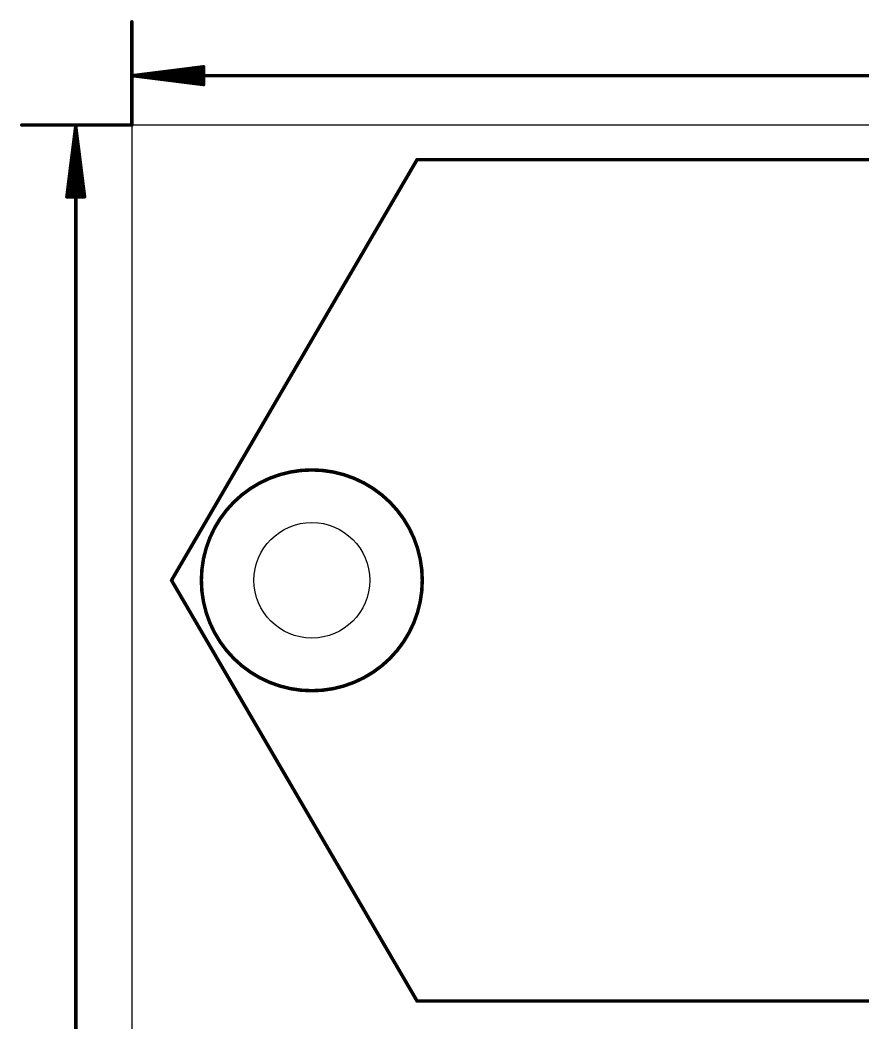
# Model space of a CAD drawing. Extents: x -4 to 88, y -32 to 116.
# Drawn here: x -4.05 to 26.47, y 78.96 to 115.3 of the extents above; entities that cross this region are included whole.
import ezdxf

# ---------------------------------------------------------------- set-up
doc = ezdxf.new("R2010")
doc.units = 0
for name, color, linetype in [('20', 178, 'CONTINUOUS'), ('21', 250, 'CONTINUOUS'), ('22', 250, 'CONTINUOUS'), ('48', 250, 'CONTINUOUS')]:
    doc.layers.add(name, color=color, linetype=linetype)

msp = doc.modelspace()

# ---------------------------------------------------------------- linework, layer by layer
at = {"layer": '20'}
for p, q in [((87.808, 111.496), (0, 111.496)), ((0, 111.496), (0, -31.75))]:
    msp.add_line(p, q, dxfattribs=at)
msp.add_circle((6.5177, 95), 2.0955, dxfattribs=at)
at = {"layer": '21', "const_width": 0.127}
msp.add_lwpolyline([(6.5177, 91, 1), (6.5177, 99, 1), (6.5177, 91)], format="xyb", dxfattribs=at)
at = {"layer": '22', "const_width": 0.127}
for points in [[(10.3277, 110.24), (1.4377, 95)], [(10.3277, 110.24), (57.2923, 110.24)], [(10.3277, 79.76), (1.4377, 95)], [(10.3277, 79.76), (57.2923, 79.76)]]:
    msp.add_lwpolyline(points, dxfattribs=at)
at = {"layer": '22'}
for points, const_width in [([(10.3277, 110.2718, 1), (10.3277, 110.2083)], 0.0635), ([(10.3551, 110.224, 1), (10.3003, 110.256)], 0.0635), ([(6.5177, 91, 1), (6.5177, 99, 1), (6.5177, 91)], 0.127), ([(1.4651, 95.016, 1), (1.4103, 94.984)], 0.0635), ([(1.4103, 95.016, 1), (1.4651, 94.984)], 0.0635), ([(10.3277, 79.7918, 1), (10.3277, 79.7283)], 0.0635), ([(10.3003, 79.744, 1), (10.3551, 79.776)], 0.0635)]:
    msp.add_lwpolyline(points, format="xyb", dxfattribs=dict(at, const_width=const_width))
at = {"layer": '48', "const_width": 0.13}
for points in [[(0, 111.496), (0, 115.234)], [(0.065, 113.284), (2.6, 113.6032)], [(0.065, 113.284), (2.6, 113.544)], [(0.065, 113.284), (2.6, 113.414)], [(2.6, 113.6032), (2.6, 112.9648)], [(0.065, 113.284), (87.743, 113.284)], [(2.6, 112.9648), (0.065, 113.284)], [(2.6, 113.154), (0.065, 113.284)], [(2.6, 113.024), (0.065, 113.284)], [(0, 111.496), (-3.982, 111.496)], [(-2.032, 111.431), (-2.3512, 108.896)], [(-2.032, 111.431), (-2.292, 108.896)], [(-2.032, 111.431), (-2.162, 108.896)], [(-2.032, 111.431), (-2.032, -31.685)], [(-1.7128, 108.896), (-2.032, 111.431)], [(-1.902, 108.896), (-2.032, 111.431)], [(-1.772, 108.896), (-2.032, 111.431)], [(-2.3512, 108.896), (-1.7128, 108.896)]]:
    msp.add_lwpolyline(points, dxfattribs=at)
at = {"layer": '48', "const_width": 0.065}
for points in [[(0.0325, 115.234, 1), (-0.0325, 115.234)], [(2.6325, 113.6032, 1), (2.5675, 113.6032)], [(2.6041, 113.571, 1), (2.5959, 113.6355)], [(2.6033, 113.5117, 1), (2.5967, 113.5763)], [(2.6017, 113.3815, 1), (2.5983, 113.4465)], [(0.065, 113.3165, 1), (0.065, 113.2515)], [(0.0691, 113.3162, 1), (0.0609, 113.2518)], [(0.0633, 113.3165, 1), (0.0667, 113.2515)], [(0.0667, 113.3165, 1), (0.0633, 113.2515)], [(0.0683, 113.3163, 1), (0.0617, 113.2517)], [(0.0617, 113.3163, 1), (0.0683, 113.2517)], [(0.0609, 113.3162, 1), (0.0691, 113.2518)], [(2.5959, 112.9325, 1), (2.6041, 112.997)], [(2.5967, 112.9917, 1), (2.6033, 113.0563)], [(2.5983, 113.1215, 1), (2.6017, 113.1865)], [(2.5675, 112.9648, 1), (2.6325, 112.9648)], [(-3.982, 111.5285, 1), (-3.982, 111.4635)], [(0, 111.4635, 1), (0, 111.5285)], [(-1.9995, 111.431, 1), (-2.0645, 111.431)], [(-1.9998, 111.4351, 1), (-2.0642, 111.4269)], [(-1.9995, 111.4293, 1), (-2.0645, 111.4327)], [(-1.9995, 111.4327, 1), (-2.0645, 111.4293)], [(-1.9997, 111.4343, 1), (-2.0643, 111.4277)], [(-1.9997, 111.4277, 1), (-2.0643, 111.4343)], [(-1.9998, 111.4269, 1), (-2.0642, 111.4351)], [(-0.0325, 111.496, 1), (0.0325, 111.496)], [(-2.3835, 108.9001, 1), (-2.319, 108.8919)], [(-2.3512, 108.9285, 1), (-2.3512, 108.8635)], [(-2.3243, 108.8993, 1), (-2.2597, 108.8927)], [(-2.1945, 108.8977, 1), (-2.1295, 108.8943)], [(-1.9345, 108.8943, 1), (-1.8695, 108.8977)], [(-1.8043, 108.8927, 1), (-1.7397, 108.8993)], [(-1.745, 108.8919, 1), (-1.6805, 108.9001)], [(-1.7128, 108.8635, 1), (-1.7128, 108.9285)]]:
    msp.add_lwpolyline(points, format="xyb", dxfattribs=at)

doc.saveas('drawing.dxf')
